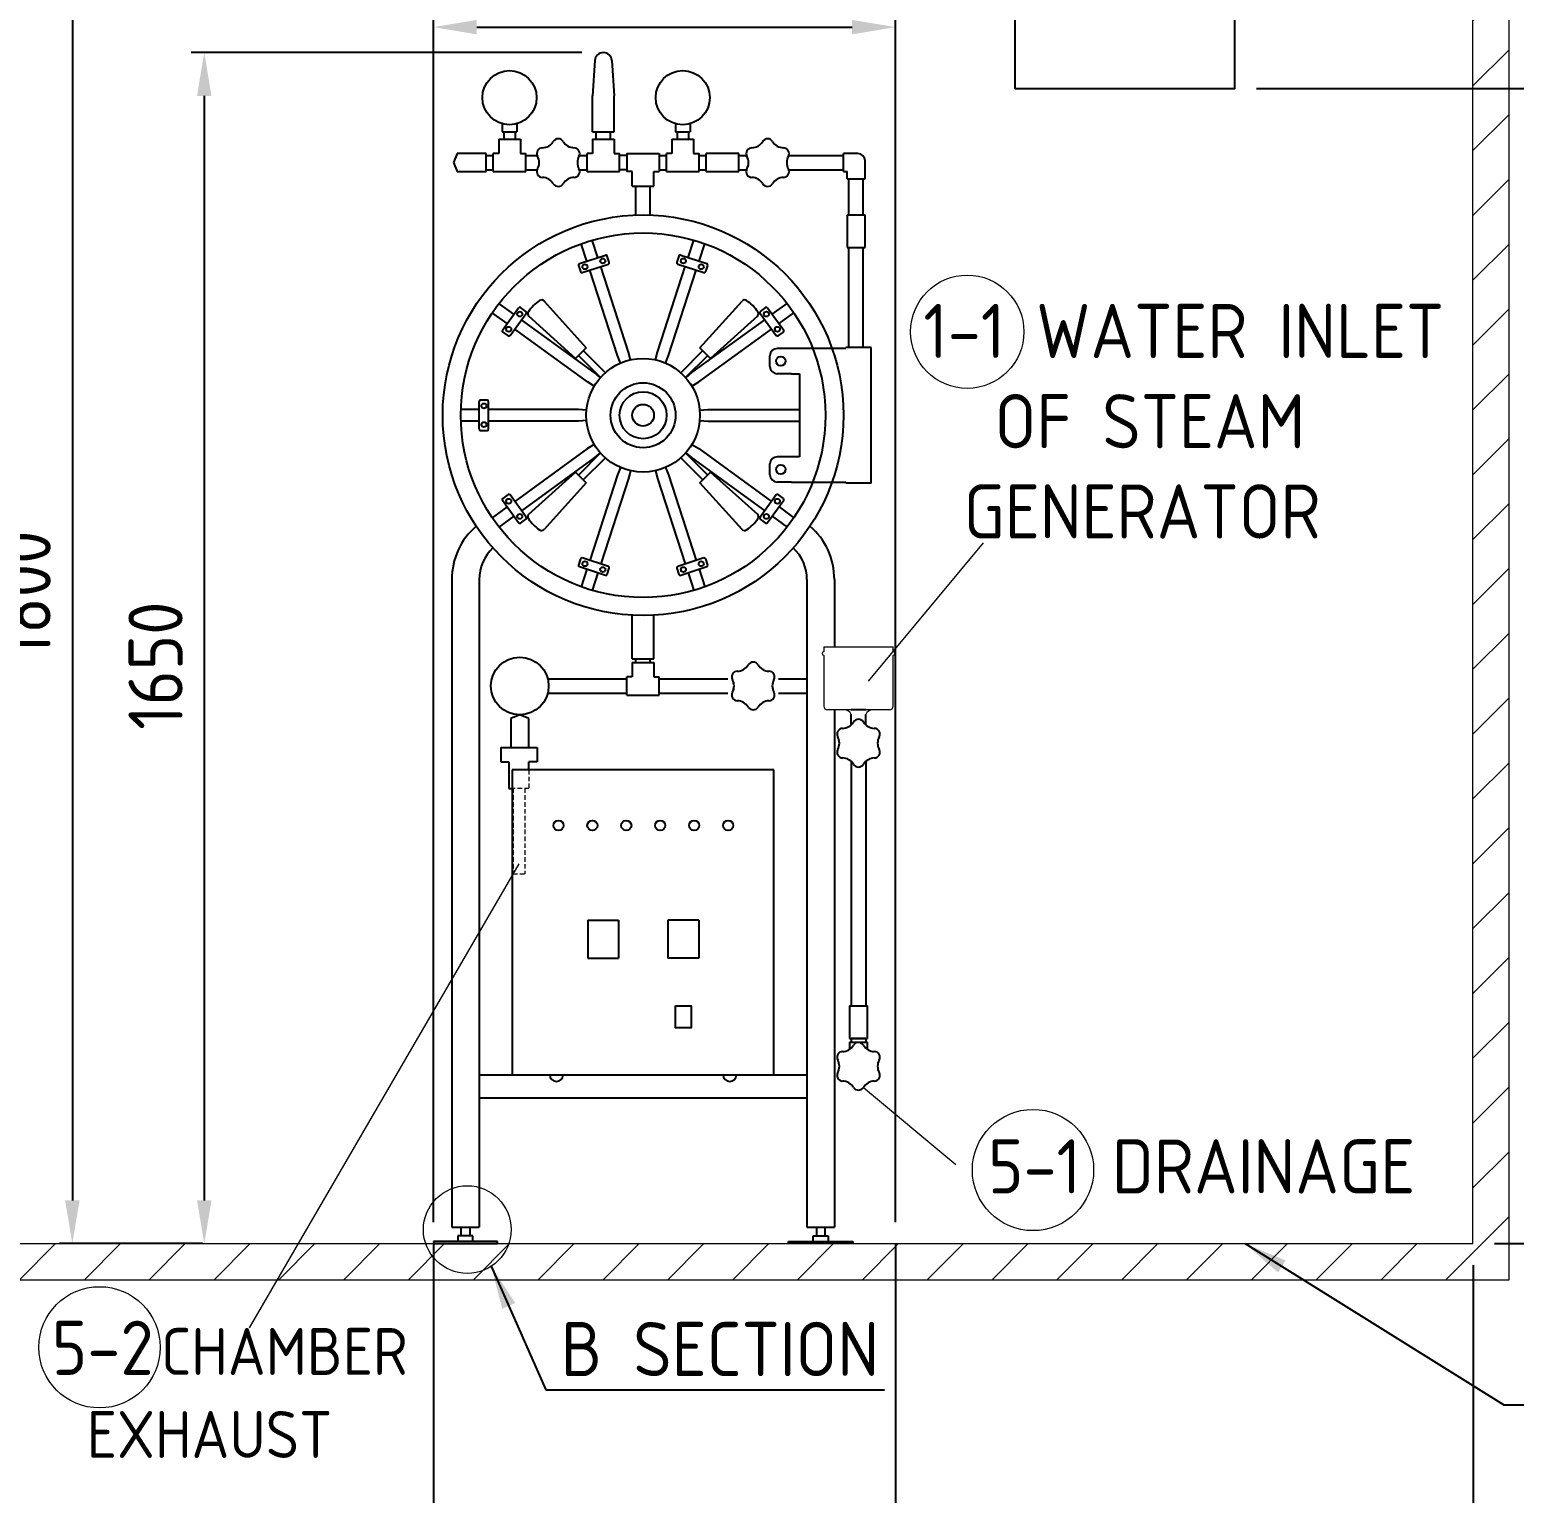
# Model space of a CAD drawing. Header units: millimetres. Extents: x 13007 to 24727, y 23 to 8263.
# Drawn here: x 17157 to 19214, y 1750 to 3778 of the extents above; entities that cross this region are included whole.
import ezdxf

# ---------------------------------------------------------------- set-up
doc = ezdxf.new("R2010")
doc.units = ezdxf.units.MM
doc.linetypes.add('HIDDEN', pattern=[9.525, 6.35, -3.175])
doc.layers.get('0').update_dxf_attribs({"lineweight": 25})
for name, color, linetype, lineweight in [('D', 3, 'Continuous', 13), ('H', 2, 'HIDDEN', 15), ('S', 4, 'Continuous', 15)]:
    doc.layers.add(name, color=color, linetype=linetype, lineweight=lineweight)
doc.styles.get("Standard").update_dxf_attribs({"font": 'KAIU.TTF'})
doc.styles.add('STU25', font='isocp2.shx')
doc.dimstyles.new('STU25', dxfattribs={"dimscale": 30, "dimtxt": 2.5, "dimasz": 2, "dimexe": 0.6, "dimexo": 1, "dimgap": 1, "dimtad": 1, "dimdsep": 46, "dimtxsty": 'STU25', "dimcen": 2, "dimazin": 2, "dimtfac": 1, "dimtmove": 0, "dimatfit": 3, "dimfxl": 0, "dimtolj": 1, "dimtzin": 0, "dimarcsym": 0})
doc.dimstyles.new('STU25$7', dxfattribs={"dimscale": 30, "dimtxt": 2.5, "dimasz": 2, "dimexe": 1.25, "dimexo": 0.625, "dimgap": 1, "dimtad": 0, "dimdec": 4, "dimdsep": 46, "dimtxsty": 'STU25', "dimcen": 2.5, "dimazin": 2, "dimtfac": 1, "dimtdec": 4, "dimtmove": 0, "dimatfit": 3, "dimfxl": 0, "dimtolj": 1, "dimtzin": 0, "dimarcsym": 0})

# ---------------------------------------------------------------- blocks, each defined once
blk = doc.blocks.new('*D6')
at = {"layer": 'D', "color": 0, "lineweight": -2}
for p, q in [((17716.5, 2096), (17716.5, 1603.5)), ((16916.5, 2066), (16916.5, 1603.5)), ((16976.5, 1621.5), (17656.5, 1621.5))]:
    blk.add_line(p, q, dxfattribs=at)
at = {"layer": 'D', "color": 0}
for points in [[(16976.5, 1631.5), (16976.5, 1611.5), (16916.5, 1621.5)], [(17656.5, 1611.5), (17656.5, 1631.5), (17716.5, 1621.5)]]:
    blk.add_solid(points, dxfattribs=at)
at = {"layer": 'Defpoints', "color": 0}
for p in [(17716.5, 2126), (16916.5, 2096), (17716.5, 1621.5)]:
    blk.add_point(p, dxfattribs=at)
at = {"layer": 'D', "color": 0, "insert": (17298.2, 1689), "char_height": 75, "attachment_point": 5, "style": 'STU25'}
blk.add_mtext('\\A1;Min. 800', dxfattribs=at)
blk = doc.blocks.new('*D7')
at = {"layer": 'D', "color": 0, "lineweight": -2}
for p, q in [((18356.5, 2096), (18356.5, 1603.5)), ((19156.5, 2066), (19156.5, 1603.5)), ((18416.5, 1621.5), (19096.5, 1621.5))]:
    blk.add_line(p, q, dxfattribs=at)
at = {"layer": 'D', "color": 0}
for points in [[(18416.5, 1631.5), (18416.5, 1611.5), (18356.5, 1621.5)], [(19096.5, 1611.5), (19096.5, 1631.5), (19156.5, 1621.5)]]:
    blk.add_solid(points, dxfattribs=at)
at = {"layer": 'Defpoints', "color": 0}
for p in [(18356.5, 2126), (19156.5, 2096), (19156.5, 1621.5)]:
    blk.add_point(p, dxfattribs=at)
at = {"layer": 'D', "color": 0, "insert": (18756.5, 1689), "char_height": 75, "attachment_point": 5, "style": 'STU25'}
blk.add_mtext('\\A1;Min. 800', dxfattribs=at)
blk = doc.blocks.new('*D10')
at = {"layer": 'D', "color": 0, "lineweight": -2}
for p, q in [((16916.5, 2066), (16916.5, 1269.9)), ((19156.5, 2066), (19156.5, 1269.9)), ((16976.5, 1287.9), (19096.5, 1287.9))]:
    blk.add_line(p, q, dxfattribs=at)
at = {"layer": 'D', "color": 0}
for points in [[(16976.5, 1297.9), (16976.5, 1277.9), (16916.5, 1287.9)], [(19096.5, 1277.9), (19096.5, 1297.9), (19156.5, 1287.9)]]:
    blk.add_solid(points, dxfattribs=at)
at = {"layer": 'Defpoints', "color": 0}
for p in [(16916.5, 2096), (19156.5, 2096), (19156.5, 1287.9)]:
    blk.add_point(p, dxfattribs=at)
at = {"layer": 'D', "color": 0, "insert": (18036.5, 1359.2), "char_height": 75, "attachment_point": 5, "style": 'STU25'}
blk.add_mtext('\\A1;{\\Fisocp2.shx;2240(STERILIZE SPACE)}', dxfattribs=at)
blk = doc.blocks.new('*D12')
at = {"layer": 'D', "color": 0, "lineweight": -2}
for p, q in [((18856.6, 3696), (19502.3, 3696)), ((19484.3, 3636), (19484.3, 2156)), ((19186.5, 2096), (19502.3, 2096))]:
    blk.add_line(p, q, dxfattribs=at)
at = {"layer": 'D', "color": 0}
for points in [[(19494.3, 3636), (19474.3, 3636), (19484.3, 3696)], [(19474.3, 2156), (19494.3, 2156), (19484.3, 2096)]]:
    blk.add_solid(points, dxfattribs=at)
at = {"layer": 'Defpoints', "color": 0}
for p in [(18826.6, 3696), (19156.5, 2096), (19484.3, 2096)]:
    blk.add_point(p, dxfattribs=at)
at = {"layer": 'D', "color": 0, "insert": (19416.8, 2896), "char_height": 75, "attachment_point": 5, "rotation": 90, "style": 'STU25'}
blk.add_mtext('\\A1;{\\Fisocp2.shx;MIN. 1600 ABOVE}', dxfattribs=at)
blk = doc.blocks.new('*D19')
at = {"layer": 'D', "color": 0, "lineweight": -2}
for p, q in [((17629.9, 3896), (17198.5, 3896)), ((17216.5, 3836), (17216.5, 2156)), ((17396.6, 2096), (17198.5, 2096))]:
    blk.add_line(p, q, dxfattribs=at)
at = {"layer": 'D', "color": 0}
for points in [[(17226.5, 3836), (17206.5, 3836), (17216.5, 3896)], [(17206.5, 2156), (17226.5, 2156), (17216.5, 2096)]]:
    blk.add_solid(points, dxfattribs=at)
at = {"layer": 'Defpoints', "color": 0}
for p in [(17659.9, 3896), (17216.5, 2096), (17426.6, 2096)]:
    blk.add_point(p, dxfattribs=at)
at = {"layer": 'D', "color": 0, "insert": (17149, 2995.4), "char_height": 75, "attachment_point": 5, "rotation": 90, "style": 'STU25'}
blk.add_mtext('\\A1;1800', dxfattribs=at)
blk = doc.blocks.new('*D20')
at = {"layer": 'D', "color": 0, "linetype": 'Continuous', "lineweight": -2}
for p, q in [((17716.5, 2126), (17716.5, 3799.2)), ((18356.5, 2126), (18356.5, 3799.2)), ((17776.5, 3781.2), (18296.5, 3781.2))]:
    blk.add_line(p, q, dxfattribs=at)
at = {"layer": 'D', "color": 0}
for points in [[(17776.5, 3791.2), (17776.5, 3771.2), (17716.5, 3781.2)], [(18296.5, 3771.2), (18296.5, 3791.2), (18356.5, 3781.2)]]:
    blk.add_solid(points, dxfattribs=at)
at = {"layer": 'Defpoints', "color": 0}
for p in [(18356.5, 3781.2), (17716.5, 2096), (18356.5, 2096)]:
    blk.add_point(p, dxfattribs=at)
at = {"layer": 'D', "color": 0, "insert": (18036.5, 3848.7), "char_height": 75, "attachment_point": 5, "style": 'STU25'}
blk.add_mtext('\\A1;640', dxfattribs=at)
blk = doc.blocks.new('*D21')
at = {"layer": 'D', "color": 0, "linetype": 'Continuous', "lineweight": -2}
for p, q in [((17922, 3746), (17381.2, 3746)), ((17399.2, 3686), (17399.2, 2156)), ((17396.6, 2096), (17381.2, 2096))]:
    blk.add_line(p, q, dxfattribs=at)
at = {"layer": 'D', "color": 0}
for points in [[(17409.2, 3686), (17389.2, 3686), (17399.2, 3746)], [(17389.2, 2156), (17409.2, 2156), (17399.2, 2096)]]:
    blk.add_solid(points, dxfattribs=at)
at = {"layer": 'Defpoints', "color": 0}
for p in [(17952, 3746), (17399.2, 2096), (17426.6, 2096)]:
    blk.add_point(p, dxfattribs=at)
at = {"layer": 'D', "color": 0, "insert": (17331.7, 2896.7), "char_height": 75, "attachment_point": 5, "rotation": 90, "style": 'STU25'}
blk.add_mtext('\\A1;{\\Fisocp2.shx;1650}', dxfattribs=at)

msp = doc.modelspace()

# ---------------------------------------------------------------- hatches: boundary and pattern name
at = {"layer": 'H', "linetype": 'HIDDEN', "ltscale": 5}
h = msp.add_hatch(dxfattribs=at)
h.set_pattern_fill('ANSI31', color=256, scale=20, style=0)
h.set_pattern_definition([(45, (23338.31, 11563.71), (-44.90128, 44.90128), [])])
h.paths.add_polyline_path([(16866.492, 4796.038), (16866.492, 2046.038), (19206.492, 2046.038), (19206.492, 4796.038), (19156.492, 4796.038), (19156.492, 2096.038), (16916.492, 2096.038), (16916.492, 4796.038)])

# ---------------------------------------------------------------- linework, layer by layer
at = {"linetype": 'Continuous'}
for p, q in [((17940.137, 3734.921), (17936.992, 3686.038)), ((17963.848, 3734.921), (17966.992, 3686.038)), ((17936.992, 3636.038), (17936.992, 3686.038)), ((17966.992, 3636.038), (17966.992, 3686.038)), ((17811.992, 3647.396), (17811.992, 3636.038)), ((17831.992, 3647.396), (17831.992, 3636.038)), ((18051.992, 3647.396), (18051.992, 3636.038)), ((18071.992, 3647.396), (18071.992, 3636.038)), ((17806.992, 3626.038), (17836.992, 3626.038)), ((17806.992, 3626.038), (17806.992, 3606.038)), ((17811.992, 3636.038), (17831.992, 3636.038)), ((17811.992, 3626.038), (17831.992, 3626.038)), ((17813.992, 3636.038), (17813.992, 3626.038)), ((17829.992, 3636.038), (17829.992, 3626.038)), ((17829.992, 3636.038), (17829.992, 3626.038)), ((17836.992, 3626.038), (17836.992, 3606.038)), ((17936.992, 3636.038), (17966.992, 3636.038)), ((17936.992, 3626.038), (17966.992, 3626.038)), ((17936.992, 3626.038), (17936.992, 3606.038)), ((17941.992, 3626.038), (17941.992, 3636.038)), ((17961.992, 3626.038), (17961.992, 3636.038)), ((17966.992, 3626.038), (17966.992, 3606.038)), ((18046.992, 3626.038), (18046.992, 3606.038)), ((18046.992, 3626.038), (18076.992, 3626.038)), ((18051.992, 3636.038), (18071.992, 3636.038)), ((18051.992, 3626.038), (18071.992, 3626.038)), ((18053.992, 3636.038), (18053.992, 3626.038)), ((18069.992, 3636.038), (18069.992, 3626.038)), ((18069.992, 3636.038), (18069.992, 3626.038)), ((18076.992, 3626.038), (18076.992, 3606.038)), ((17749.492, 3606.038), (17744.492, 3593.538)), ((17789.492, 3606.038), (17749.492, 3606.038)), ((17789.492, 3581.038), (17789.492, 3606.038)), ((17789.492, 3603.538), (17799.492, 3603.538)), ((17806.992, 3606.038), (17799.492, 3606.038)), ((17799.492, 3581.038), (17799.492, 3606.038)), ((17836.992, 3606.038), (17844.492, 3606.038)), ((17844.492, 3581.038), (17844.492, 3606.038)), ((17844.492, 3603.538), (17860.211, 3603.538)), ((17918.774, 3603.538), (17929.492, 3603.538)), ((17936.992, 3606.038), (17929.492, 3606.038)), ((17929.492, 3581.038), (17929.492, 3606.038)), ((17966.992, 3606.038), (17974.492, 3606.038)), ((17974.492, 3581.038), (17974.492, 3606.038)), ((17984.492, 3603.538), (17974.492, 3603.538)), ((17984.492, 3606.038), (18029.492, 3606.038)), ((17984.492, 3606.038), (17984.492, 3581.038)), ((18029.492, 3606.038), (18029.492, 3581.038)), ((18029.492, 3603.538), (18039.492, 3603.538)), ((18046.992, 3606.038), (18039.492, 3606.038)), ((18039.492, 3581.038), (18039.492, 3606.038)), ((18076.992, 3606.038), (18084.492, 3606.038)), ((18084.492, 3581.038), (18084.492, 3606.038)), ((18084.492, 3603.538), (18094.492, 3603.538)), ((18139.492, 3606.038), (18094.492, 3606.038)), ((18094.492, 3581.038), (18094.492, 3606.038)), ((18139.492, 3581.038), (18139.492, 3606.038)), ((18139.492, 3603.538), (18150.21, 3603.538)), ((18208.775, 3603.538), (18284.492, 3603.538)), ((18304.492, 3606.038), (18284.492, 3606.038)), ((18284.492, 3581.038), (18284.492, 3606.038)), ((17744.492, 3593.538), (17749.492, 3581.038)), ((17749.492, 3581.038), (17789.492, 3581.038)), ((17789.492, 3583.538), (17799.492, 3583.538)), ((17799.492, 3581.038), (17844.492, 3581.038)), ((17844.492, 3583.538), (17860.211, 3583.538)), ((17918.774, 3583.538), (17929.492, 3583.538)), ((17929.492, 3581.038), (17974.492, 3581.038)), ((17984.492, 3583.538), (17974.492, 3583.538)), ((17991.992, 3581.038), (17984.492, 3581.038)), ((17991.992, 3561.038), (17991.992, 3581.038)), ((18021.992, 3561.038), (18021.992, 3581.038)), ((18021.992, 3581.038), (18029.492, 3581.038)), ((18029.492, 3583.538), (18039.492, 3583.538)), ((18039.492, 3581.038), (18084.492, 3581.038)), ((18084.492, 3583.538), (18094.492, 3583.538)), ((18094.492, 3581.038), (18139.492, 3581.038)), ((18139.492, 3583.538), (18150.21, 3583.538)), ((18208.775, 3583.538), (18284.492, 3583.538)), ((18284.492, 3581.038), (18289.492, 3581.038)), ((18289.492, 3571.038), (18289.492, 3581.038)), ((18314.492, 3571.038), (18314.492, 3596.038)), ((17991.992, 3561.038), (18021.992, 3561.038)), ((17996.992, 3521.038), (17996.992, 3561.038)), ((18016.992, 3521.038), (18016.992, 3561.038)), ((18289.492, 3571.038), (18314.492, 3571.038)), ((18291.992, 3521.038), (18291.992, 3571.038)), ((18311.992, 3521.038), (18311.992, 3571.038)), ((18289.492, 3521.038), (18314.492, 3521.038)), ((18289.492, 3521.038), (18289.492, 3476.038)), ((18314.492, 3476.038), (18314.492, 3521.038)), ((18289.492, 3476.038), (18314.492, 3476.038)), ((18291.992, 3337.538), (18291.992, 3476.038)), ((18311.992, 3337.538), (18311.992, 3476.038)), ((17869.924, 3401.82), (17928.26, 3337.12)), ((18085.724, 3337.12), (18144.061, 3401.82)), ((17913.411, 3322.27), (17848.711, 3380.607)), ((18165.274, 3380.607), (18100.574, 3322.27)), ((17928.26, 3337.12), (17913.411, 3322.27)), ((17954.768, 3302.48), (17924.194, 3333.054)), ((18089.79, 3333.054), (18059.217, 3302.48)), ((18100.574, 3322.27), (18085.724, 3337.12)), ((18223.759, 3336.038), (18192.759, 3336.038)), ((18287.759, 3336.038), (18223.759, 3336.038)), ((18322.759, 3337.538), (18287.759, 3337.538)), ((18322.759, 3149.538), (18322.759, 3337.538)), ((17917.477, 3326.336), (17948.05, 3295.763)), ((18065.934, 3295.763), (18096.508, 3326.336)), ((18212.759, 3301.038), (18223.759, 3301.038)), ((18223.759, 3301.038), (18223.759, 3186.038)), ((17948.05, 3191.314), (17917.477, 3160.74)), ((18096.508, 3160.74), (18065.934, 3191.314)), ((17924.194, 3154.023), (17954.768, 3184.596)), ((18059.217, 3184.596), (18089.79, 3154.023)), ((18223.759, 3186.038), (18212.759, 3186.038)), ((17848.711, 3106.47), (17913.411, 3164.806)), ((17928.26, 3149.957), (17869.924, 3085.257)), ((17913.411, 3164.806), (17928.26, 3149.957)), ((18085.724, 3149.957), (18100.574, 3164.806)), ((18144.061, 3085.257), (18085.724, 3149.957)), ((18100.574, 3164.806), (18165.274, 3106.47)), ((18212.759, 3151.038), (18223.759, 3151.038)), ((18223.759, 3151.038), (18287.759, 3151.038)), ((18287.759, 3151.038), (18287.759, 3149.538)), ((18322.759, 3149.538), (18287.759, 3149.538)), ((17741.992, 3015.95), (17741.992, 2119.038)), ((17779.992, 3015.95), (17779.992, 2119.038)), ((18233.992, 3015.95), (18233.992, 2119.038)), ((18271.992, 3015.95), (18271.992, 2923.564)), ((17991.992, 2906.038), (17991.992, 2966.444)), ((18021.992, 2906.038), (18021.992, 2966.444)), ((17991.992, 2906.038), (18021.992, 2906.038)), ((17991.992, 2901.038), (17991.992, 2881.038)), ((17991.992, 2901.038), (18021.992, 2901.038)), ((17996.992, 2901.038), (17996.992, 2906.038)), ((18016.992, 2901.038), (18016.992, 2906.038)), ((18021.992, 2901.038), (18021.992, 2881.038)), ((17984.492, 2856.038), (17984.492, 2881.038)), ((17991.992, 2881.038), (17984.492, 2881.038)), ((18021.992, 2881.038), (18029.492, 2881.038)), ((18029.492, 2856.038), (18029.492, 2881.038)), ((17874.909, 2878.538), (17984.492, 2878.538)), ((17874.909, 2858.538), (17984.492, 2858.538)), ((18029.492, 2878.538), (18124.492, 2878.538)), ((18029.492, 2858.538), (18124.492, 2858.538)), ((18194.492, 2878.538), (18233.992, 2878.538)), ((18194.492, 2858.538), (18233.992, 2858.538)), ((17984.492, 2856.038), (18029.492, 2856.038)), ((17836.179, 2828.538), (17823.679, 2823.538)), ((17823.679, 2823.538), (17823.679, 2783.538)), ((17848.679, 2823.538), (17836.179, 2828.538)), ((17848.679, 2783.538), (17848.679, 2823.538)), ((18271.992, 2835.548), (18271.992, 2119.038)), ((18295.183, 2814.513), (18295.183, 2829.067)), ((18315.483, 2814.513), (18315.483, 2829.067)), ((17823.679, 2783.538), (17848.679, 2783.538)), ((18295.333, 2764.026), (18295.333, 2425.293)), ((18315.333, 2764.026), (18315.333, 2425.293)), ((18292.833, 2425.293), (18317.833, 2425.293)), ((18292.833, 2425.293), (18292.833, 2380.293)), ((18317.833, 2380.293), (18317.833, 2425.293)), ((18292.833, 2380.293), (18317.833, 2380.293)), ((18292.833, 2375.293), (18292.833, 2365.077)), ((18292.833, 2375.293), (18317.833, 2375.293)), ((18295.333, 2380.293), (18295.333, 2375.293)), ((18315.333, 2380.293), (18295.333, 2380.293)), ((18315.333, 2380.293), (18315.333, 2375.293)), ((18317.833, 2365.077), (18317.833, 2375.293)), ((17779.992, 2329.91), (17877.803, 2329.91)), ((17896.181, 2329.91), (18117.803, 2329.91)), ((17989.316, 2329.91), (18024.669, 2329.91)), ((18136.181, 2329.91), (18233.992, 2329.91)), ((17779.992, 2297.91), (18233.992, 2297.91)), ((17741.992, 2119.038), (17779.992, 2119.038)), ((17754.992, 2107.038), (17754.992, 2119.038)), ((17766.992, 2119.038), (17766.992, 2107.038)), ((18233.992, 2119.038), (18271.992, 2119.038)), ((18246.992, 2119.038), (18246.992, 2107.038)), ((18258.992, 2107.038), (18258.992, 2119.038)), ((17716.492, 2099.038), (17716.492, 2096.038)), ((17805.492, 2099.038), (17716.492, 2099.038)), ((17771.385, 2107.038), (17750.6, 2107.038)), ((17750.6, 2107.038), (17750.6, 2099.038)), ((17771.385, 2099.038), (17771.385, 2107.038)), ((17805.492, 2096.038), (17805.492, 2099.038)), ((18208.492, 2096.038), (18208.492, 2099.038)), ((18208.492, 2099.038), (18297.492, 2099.038)), ((18242.6, 2099.038), (18242.6, 2107.038)), ((18242.6, 2107.038), (18263.385, 2107.038)), ((18263.385, 2107.038), (18263.385, 2099.038)), ((18297.492, 2099.038), (18297.492, 2096.038)), ((17716.492, 2096.038), (17805.492, 2096.038)), ((18297.492, 2096.038), (18208.492, 2096.038))]:
    msp.add_line(p, q, dxfattribs=at)
for p, q in [((17929.237, 3456.956), (17921.357, 3481.208)), ((17944.454, 3461.9), (17936.574, 3486.152)), ((18069.531, 3461.9), (18077.411, 3486.152)), ((18084.748, 3456.956), (18092.628, 3481.208)), ((17918.775, 3453.557), (17954.916, 3465.3)), ((17960.217, 3455.456), (17957.436, 3464.015)), ((18056.549, 3464.015), (18053.768, 3455.456)), ((18059.069, 3465.3), (18095.209, 3453.557)), ((17917.491, 3451.037), (17920.272, 3442.477)), ((17922.793, 3441.193), (17958.933, 3452.936)), ((17971.727, 3326.186), (17933.254, 3444.592)), ((17986.944, 3331.13), (17948.471, 3449.537)), ((18027.041, 3331.13), (18065.513, 3449.537)), ((18042.258, 3326.186), (18080.73, 3444.592)), ((18055.052, 3452.936), (18091.192, 3441.193)), ((18093.712, 3442.477), (18096.493, 3451.037)), ((17828.048, 3383.438), (17807.418, 3398.426)), ((18185.937, 3383.438), (18206.567, 3398.426)), ((17818.643, 3370.493), (17798.013, 3385.482)), ((17812.178, 3361.594), (17834.513, 3392.337)), ((17822.695, 3353.953), (17845.031, 3384.696)), ((17844.588, 3387.489), (17837.307, 3392.779)), ((17939.288, 3302.617), (17838.565, 3375.797)), ((18074.697, 3302.617), (18175.42, 3375.797)), ((18168.954, 3384.696), (18191.29, 3353.953)), ((18176.678, 3392.779), (18169.396, 3387.489)), ((18179.471, 3392.337), (18201.807, 3361.594)), ((18195.341, 3370.493), (18215.971, 3385.482)), ((17812.62, 3358.801), (17819.901, 3353.511)), ((17929.883, 3289.673), (17829.16, 3362.852)), ((18084.102, 3289.673), (18184.824, 3362.852)), ((18194.083, 3353.511), (18201.365, 3358.801)), ((17975.943, 3315.909), (17971.727, 3326.186)), ((17989.574, 3320.338), (17986.944, 3331.13)), ((18024.411, 3320.338), (18027.041, 3331.13)), ((18038.042, 3315.909), (18042.258, 3326.186)), ((18182.759, 3311.038), (18182.759, 3326.038)), ((17947.759, 3295.432), (17939.288, 3302.617)), ((18066.226, 3295.432), (18074.697, 3302.617)), ((18212.759, 3301.038), (18192.759, 3301.038)), ((17939.334, 3283.837), (17929.883, 3289.673)), ((18074.65, 3283.837), (18084.102, 3289.673)), ((17779.992, 3251.538), (17754.492, 3251.538)), ((17779.992, 3224.538), (17779.992, 3262.538)), ((17790.992, 3264.538), (17781.992, 3264.538)), ((17792.992, 3224.538), (17792.992, 3262.538)), ((17917.492, 3251.538), (17792.992, 3251.538)), ((17928.569, 3250.705), (17917.492, 3251.538)), ((18085.416, 3250.705), (18096.492, 3251.538)), ((18096.492, 3251.538), (18223.759, 3251.538)), ((17779.992, 3235.538), (17754.492, 3235.538)), ((17917.492, 3235.538), (17792.992, 3235.538)), ((17928.569, 3236.372), (17917.492, 3235.538)), ((18085.416, 3236.372), (18096.492, 3235.538)), ((18096.492, 3235.538), (18223.759, 3235.538)), ((17781.992, 3222.538), (17790.992, 3222.538)), ((17929.883, 3197.404), (17829.16, 3124.224)), ((17939.334, 3203.24), (17929.883, 3197.404)), ((17947.759, 3191.645), (17939.288, 3184.459)), ((18066.226, 3191.645), (18074.697, 3184.459)), ((18074.65, 3203.24), (18084.102, 3197.404)), ((18084.102, 3197.404), (18184.824, 3124.224)), ((17939.288, 3184.459), (17838.565, 3111.28)), ((17975.943, 3171.168), (17971.727, 3160.891)), ((17989.574, 3166.739), (17986.944, 3155.947)), ((18024.411, 3166.739), (18027.041, 3155.947)), ((18038.042, 3171.168), (18042.258, 3160.891)), ((18074.697, 3184.459), (18175.42, 3111.28)), ((18182.759, 3161.038), (18182.759, 3176.038)), ((18212.759, 3186.038), (18192.759, 3186.038)), ((17971.727, 3160.891), (17933.254, 3042.484)), ((17986.944, 3155.947), (17948.471, 3037.54)), ((18027.041, 3155.947), (18065.513, 3037.54)), ((18042.258, 3160.891), (18080.73, 3042.484)), ((18212.759, 3151.038), (18192.759, 3151.038)), ((17819.901, 3133.566), (17812.62, 3128.276)), ((17845.031, 3102.381), (17822.695, 3133.124)), ((18191.29, 3133.124), (18168.954, 3102.381)), ((18201.365, 3128.276), (18194.083, 3133.566)), ((17818.643, 3116.583), (17798.013, 3101.595)), ((17834.513, 3094.74), (17812.178, 3125.482)), ((18201.807, 3125.482), (18179.471, 3094.74)), ((18195.341, 3116.583), (18215.971, 3101.595)), ((17828.048, 3103.639), (17807.418, 3088.65)), ((17837.307, 3094.297), (17844.588, 3099.587)), ((18169.396, 3099.587), (18176.678, 3094.297)), ((18185.937, 3103.639), (18206.567, 3088.65)), ((17920.272, 3044.6), (17917.491, 3036.04)), ((17958.933, 3034.141), (17922.793, 3045.884)), ((18091.192, 3045.884), (18055.052, 3034.141)), ((18096.493, 3036.04), (18093.712, 3044.6)), ((17954.916, 3021.777), (17918.775, 3033.52)), ((17929.237, 3030.121), (17921.357, 3005.869)), ((17944.454, 3025.176), (17936.574, 3000.924)), ((17957.436, 3023.061), (17960.217, 3031.621)), ((18053.768, 3031.621), (18056.549, 3023.061)), ((18095.209, 3033.52), (18059.069, 3021.777)), ((18069.531, 3025.176), (18077.411, 3000.924)), ((18084.748, 3030.121), (18092.628, 3005.869)), ((18305.333, 2835.548), (18295.183, 2835.548)), ((18315.483, 2835.548), (18305.333, 2835.548)), ((17809.776, 2783.538), (17809.776, 2763.323)), ((17809.776, 2783.538), (17860.338, 2783.538)), ((17860.338, 2783.538), (17860.338, 2763.323)), ((17809.776, 2763.323), (17821.153, 2763.323)), ((17821.153, 2763.323), (17821.153, 2726.683)), ((17848.962, 2752.41), (17848.962, 2763.323)), ((17860.338, 2763.323), (17848.962, 2763.323)), ((17825.742, 2752.41), (17825.742, 2329.91)), ((18188.242, 2752.41), (17825.742, 2752.41)), ((18188.242, 2329.91), (18188.242, 2752.41)), ((17821.153, 2726.683), (17825.742, 2726.683)), ((17930.392, 2543.91), (17973.092, 2543.91)), ((17930.392, 2543.91), (17930.392, 2491.41)), ((17973.092, 2543.91), (17973.092, 2491.41)), ((18041.392, 2543.91), (18041.392, 2491.41)), ((18084.092, 2543.91), (18041.392, 2543.91)), ((18084.092, 2543.91), (18084.092, 2491.41)), ((17930.392, 2491.41), (17973.092, 2491.41)), ((18084.092, 2491.41), (18041.392, 2491.41)), ((17825.742, 2329.91), (18188.242, 2329.91))]:
    msp.add_line(p, q)
at = {"color": 7, "linetype": 'Continuous', "lineweight": 15}
for p, q in [((18257.333, 2922.548), (18257.333, 2916.332)), ((18257.333, 2922.548), (18353.333, 2922.548)), ((18353.333, 2916.332), (18353.333, 2922.548)), ((18257.333, 2910.764), (18257.333, 2840.548)), ((18353.333, 2840.548), (18353.333, 2910.764)), ((18348.333, 2835.548), (18262.333, 2835.548))]:
    msp.add_line(p, q, dxfattribs=at)
at = {"linetype": 'Continuous'}
msp.add_lwpolyline([(18521.949, 3696.038), (18826.638, 3696.038), (18826.638, 4069.908), (18521.949, 4069.908)], close=True, dxfattribs=at)
msp.add_lwpolyline([(18051.742, 2425.26), (18073.742, 2425.26), (18073.742, 2395.06), (18051.742, 2395.06)], close=True)
for centre, radius in [((17821.992, 3683.538), 37.5), ((18061.992, 3683.538), 37.5), ((18006.992, 3243.538), 78.75), ((17836.179, 2868.538), 40)]:
    msp.add_circle(centre, radius, dxfattribs=at)
for centre, radius in [((18006.992, 3243.538), 277.5), ((18006.992, 3243.538), 252.5), ((17951.218, 3457.264), 3.5), ((18062.767, 3457.264), 3.5), ((17926.49, 3449.229), 3.5), ((18087.494, 3449.229), 3.5), ((17836.245, 3383.662), 3.5), ((18177.739, 3383.662), 3.5), ((17820.963, 3362.628), 3.5), ((18193.022, 3362.628), 3.5), ((18197.759, 3318.538), 6.5), ((18006.992, 3243.538), 45), ((18006.992, 3243.538), 32.5), ((17786.492, 3256.538), 3.5), ((18006.992, 3243.538), 15), ((17786.492, 3230.538), 3.5), ((18197.759, 3168.538), 6.5), ((17820.963, 3124.449), 3.5), ((18193.022, 3124.449), 3.5), ((17836.245, 3103.414), 3.5), ((18177.739, 3103.414), 3.5), ((17926.49, 3037.848), 3.5), ((17951.218, 3029.813), 3.5), ((18062.767, 3029.813), 3.5), ((18087.494, 3037.848), 3.5), ((17889.742, 2675.41), 7), ((17936.742, 2675.41), 7), ((17983.742, 2675.41), 7), ((18030.742, 2675.41), 7), ((18077.742, 2675.41), 7), ((18124.742, 2675.41), 7)]:
    msp.add_circle(centre, radius)
for centre, radius, start, end in [((17951.992, 3734.158), 11.88, 3.680791, 176.319209), ((18304.492, 3596.038), 10, 0, 90), ((17894.512, 3356.019), 55.773, 123.647115, 146.352885), ((17866.384, 3398.28), 5.007, 39.078128, 123.647115), ((18147.601, 3398.28), 5.007, 56.352885, 135), ((18119.473, 3356.019), 55.773, 33.647115, 56.352885), ((17852.251, 3384.147), 5.007, 146.352885, 225), ((18161.734, 3384.147), 5.007, 309.078128, 33.647115), ((17852.251, 3102.93), 5.007, 129.078128, 213.647115), ((18161.734, 3102.93), 5.007, 326.352885, 45), ((17839.992, 3015.95), 98, 130.902507, 180), ((17894.512, 3131.058), 55.773, 213.647115, 236.352885), ((17866.384, 3088.797), 5.007, 236.352885, 315), ((18147.601, 3088.797), 5.007, 219.078128, 303.647115), ((18119.473, 3131.058), 55.773, 303.647115, 326.352885), ((18173.992, 3015.95), 98, 0, 49.097493), ((17839.992, 3015.95), 60, 133.046811, 180), ((18173.992, 3015.95), 60, 0, 46.953189), ((17886.992, 2329.91), 9.189, 180, 0), ((18126.992, 2329.91), 9.189, 180, 0)]:
    msp.add_arc(centre, radius, start, end, dxfattribs=at)
at = {"color": 7, "linetype": 'Continuous'}
for centre, radius, start, end in [((17867.242, 3632.076), 18.028, 271.15518, 328.84482), ((17867.242, 3632.076), 18.027, 271.15518, 328.84482), ((17889.492, 3618.625), 7.973, 31.15518, 148.84482), ((17889.492, 3618.625), 7.972, 31.15518, 148.84482), ((17911.742, 3632.076), 18.028, 211.15518, 268.84482), ((17911.742, 3632.076), 18.027, 211.15518, 268.84482), ((18157.242, 3632.076), 18.027, 271.15518, 328.84482), ((18157.242, 3632.076), 18.028, 271.15518, 328.84482), ((18179.492, 3618.625), 7.973, 31.15518, 148.84482), ((18179.492, 3618.625), 7.972, 31.15518, 148.84482), ((18201.742, 3632.076), 18.027, 211.15518, 268.84482), ((18201.742, 3632.076), 18.028, 211.15518, 268.84482), ((17867.766, 3606.082), 7.973, 91.15518, 208.84482), ((17867.766, 3606.082), 7.972, 91.15518, 208.84482), ((17844.992, 3593.538), 18.028, 331.15518, 28.84482), ((17844.992, 3593.538), 18.027, 331.15518, 28.84482), ((17911.218, 3606.082), 7.972, 331.15518, 88.84482), ((17911.218, 3606.082), 7.973, 331.15518, 88.84482), ((17933.992, 3593.538), 18.028, 151.15518, 208.84482), ((17933.992, 3593.538), 18.027, 151.15518, 208.84482), ((18157.766, 3606.082), 7.973, 91.15518, 208.84482), ((18157.766, 3606.082), 7.972, 91.15518, 208.84482), ((18134.992, 3593.538), 18.028, 331.15518, 28.84482), ((18134.992, 3593.538), 18.027, 331.15518, 28.84482), ((18201.218, 3606.082), 7.973, 331.15518, 88.84482), ((18201.218, 3606.082), 7.972, 331.15518, 88.84482), ((18223.992, 3593.538), 18.028, 151.15518, 208.84482), ((18223.992, 3593.538), 18.027, 151.15518, 208.84482), ((17867.766, 3580.995), 7.973, 151.15518, 268.84482), ((17867.766, 3580.995), 7.972, 151.15518, 268.84482), ((17911.218, 3580.995), 7.972, 271.15518, 28.84482), ((17911.218, 3580.995), 7.973, 271.15518, 28.84482), ((18157.766, 3580.995), 7.973, 151.15518, 268.84482), ((18157.766, 3580.995), 7.972, 151.15518, 268.84482), ((18201.218, 3580.995), 7.973, 271.15518, 28.84482), ((18201.218, 3580.995), 7.972, 271.15518, 28.84482), ((17867.242, 3555), 18.028, 31.15518, 88.84482), ((17867.242, 3555), 18.027, 31.15518, 88.84482), ((17889.492, 3568.452), 7.973, 211.15518, 328.84482), ((17889.492, 3568.452), 7.972, 211.15518, 328.84482), ((17911.742, 3555), 18.028, 91.15518, 148.84482), ((17911.742, 3555), 18.027, 91.15518, 148.84482), ((18157.242, 3555), 18.028, 31.15518, 88.84482), ((18157.242, 3555), 18.027, 31.15518, 88.84482), ((18179.492, 3568.452), 7.973, 211.15518, 328.84482), ((18179.492, 3568.452), 7.972, 211.15518, 328.84482), ((18201.742, 3555), 18.028, 91.15518, 148.84482), ((18201.742, 3555), 18.027, 91.15518, 148.84482), ((18159.492, 2893.625), 7.973, 31.15518, 148.84482), ((18159.492, 2893.625), 7.972, 31.15518, 148.84482), ((18137.766, 2881.082), 7.973, 91.15518, 208.84482), ((18137.766, 2881.082), 7.972, 91.15518, 208.84482), ((18137.242, 2907.076), 18.027, 271.15518, 328.84482), ((18137.242, 2907.076), 18.028, 271.15518, 328.84482), ((18181.742, 2907.076), 18.027, 211.15518, 268.84482), ((18181.742, 2907.076), 18.028, 211.15518, 268.84482), ((18181.218, 2881.082), 7.973, 331.15518, 88.84482), ((18181.218, 2881.082), 7.972, 331.15518, 88.84482), ((18137.766, 2855.995), 7.973, 151.15518, 268.84482), ((18137.766, 2855.995), 7.972, 151.15518, 268.84482), ((18114.992, 2868.538), 18.028, 331.15518, 28.84482), ((18114.992, 2868.538), 18.027, 331.15518, 28.84482), ((18181.218, 2855.995), 7.973, 271.15518, 28.84482), ((18181.218, 2855.995), 7.972, 271.15518, 28.84482), ((18203.992, 2868.538), 18.028, 151.15518, 208.84482), ((18203.992, 2868.538), 18.027, 151.15518, 208.84482), ((18137.242, 2830), 18.028, 31.15518, 88.84482), ((18137.242, 2830), 18.027, 31.15518, 88.84482), ((18159.492, 2843.452), 7.973, 211.15518, 328.84482), ((18159.492, 2843.452), 7.972, 211.15518, 328.84482), ((18181.742, 2830), 18.028, 91.15518, 148.84482), ((18181.742, 2830), 18.027, 91.15518, 148.84482), ((18283.083, 2827.877), 18.028, 271.15518, 328.84482), ((18283.083, 2827.877), 18.027, 271.15518, 328.84482), ((18305.333, 2814.425), 7.973, 31.15518, 148.84482), ((18305.333, 2814.425), 7.972, 31.15518, 148.84482), ((18327.583, 2827.877), 18.028, 211.15518, 268.84482), ((18327.583, 2827.877), 18.027, 211.15518, 268.84482), ((18283.607, 2801.882), 7.973, 91.15518, 208.84482), ((18283.607, 2801.882), 7.972, 91.15518, 208.84482), ((18260.833, 2789.338), 18.028, 331.15518, 28.84482), ((18260.833, 2789.338), 18.027, 331.15518, 28.84482), ((18327.059, 2801.882), 7.972, 331.15518, 88.84482), ((18327.059, 2801.882), 7.973, 331.15518, 88.84482), ((18349.833, 2789.338), 18.028, 151.15518, 208.84482), ((18349.833, 2789.338), 18.027, 151.15518, 208.84482), ((18283.607, 2776.795), 7.973, 151.15518, 268.84482), ((18283.607, 2776.795), 7.972, 151.15518, 268.84482), ((18327.059, 2776.795), 7.973, 271.15518, 28.84482), ((18327.059, 2776.795), 7.972, 271.15518, 28.84482), ((18283.083, 2750.8), 18.028, 31.15518, 88.84482), ((18283.083, 2750.8), 18.027, 31.15518, 88.84482), ((18305.333, 2764.252), 7.973, 211.15518, 328.84482), ((18305.333, 2764.252), 7.972, 211.15518, 328.84482), ((18327.583, 2750.8), 18.028, 91.15518, 148.84482), ((18327.583, 2750.8), 18.027, 91.15518, 148.84482), ((18283.083, 2380.241), 18.028, 271.15518, 328.84482), ((18283.083, 2380.241), 18.027, 271.15518, 328.84482), ((18305.333, 2366.789), 7.973, 31.15518, 148.84482), ((18305.333, 2366.789), 7.972, 31.15518, 148.84482), ((18327.583, 2380.241), 18.028, 211.15518, 268.84482), ((18327.583, 2380.241), 18.027, 211.15518, 268.84482), ((18283.607, 2354.246), 7.973, 91.15518, 208.84482), ((18283.607, 2354.246), 7.972, 91.15518, 208.84482), ((18260.833, 2341.703), 18.028, 331.15518, 28.84482), ((18260.833, 2341.703), 18.027, 331.15518, 28.84482), ((18327.059, 2354.246), 7.973, 331.15518, 88.84482), ((18327.059, 2354.246), 7.972, 331.15518, 88.84482), ((18349.833, 2341.703), 18.028, 151.15518, 208.84482), ((18349.833, 2341.703), 18.027, 151.15518, 208.84482), ((18283.607, 2329.159), 7.973, 151.15518, 268.84482), ((18283.607, 2329.159), 7.972, 151.15518, 268.84482), ((18327.059, 2329.159), 7.973, 271.15518, 28.84482), ((18327.059, 2329.159), 7.972, 271.15518, 28.84482), ((18283.083, 2303.165), 18.028, 31.15518, 88.84482), ((18283.083, 2303.165), 18.027, 31.15518, 88.84482), ((18305.333, 2316.616), 7.973, 211.15518, 328.84482), ((18305.333, 2316.616), 7.972, 211.15518, 328.84482), ((18327.583, 2303.165), 18.028, 91.15518, 148.84482), ((18327.583, 2303.165), 18.027, 91.15518, 148.84482)]:
    msp.add_arc(centre, radius, start, end, dxfattribs=at)
for centre, radius, start, end in [((17955.534, 3463.397), 2, 18, 108), ((17958.315, 3454.838), 2, 288, 18), ((18055.67, 3454.838), 2, 162, 252), ((18058.451, 3463.397), 2, 72, 162), ((17919.393, 3451.655), 2, 108, 198), ((17922.175, 3443.095), 2, 198, 288), ((18091.81, 3443.095), 2, 252, 342), ((18094.591, 3451.655), 2, 342, 72), ((17836.131, 3391.161), 2, 54, 144), ((18177.853, 3391.161), 2, 36, 126), ((17843.413, 3385.871), 2, 324, 54), ((18170.572, 3385.871), 2, 126, 216), ((17813.796, 3360.419), 2, 144, 234), ((17821.077, 3355.129), 2, 234, 324), ((18192.908, 3355.129), 2, 216, 306), ((18200.189, 3360.419), 2, 306, 36), ((18192.759, 3326.038), 10, 90, 180), ((18192.759, 3311.038), 10, 180, 270), ((17781.992, 3262.538), 2, 90, 180), ((17790.992, 3262.538), 2, 0, 90), ((17781.992, 3224.538), 2, 180, 270), ((17790.992, 3224.538), 2, 270, 0), ((18192.759, 3176.038), 10, 90, 180), ((18192.759, 3161.038), 10, 180, 270), ((17813.796, 3126.658), 2, 126, 216), ((17821.077, 3131.948), 2, 36, 126), ((18192.908, 3131.948), 2, 54, 144), ((18200.189, 3126.658), 2, 324, 54), ((17836.131, 3095.915), 2, 216, 306), ((17843.413, 3101.205), 2, 306, 36), ((18170.572, 3101.205), 2, 144, 234), ((18177.853, 3095.915), 2, 234, 324), ((17922.175, 3043.981), 2, 72, 162), ((18091.81, 3043.981), 2, 18, 108), ((17919.393, 3035.422), 2, 162, 252), ((17955.534, 3023.679), 2, 252, 342), ((17958.315, 3032.239), 2, 342, 72), ((18055.67, 3032.239), 2, 108, 198), ((18058.451, 3023.679), 2, 198, 288), ((18094.591, 3035.422), 2, 288, 18)]:
    msp.add_arc(centre, radius, start, end)
at = {"color": 7, "linetype": 'Continuous', "lineweight": 15}
for centre, radius, start, end in [((18257.333, 2913.548), 2.5, 96.15064, 263.84936), ((18257.033, 2916.332), 0.3, 276.15064, 0), ((18257.033, 2910.764), 0.3, 0, 83.84936), ((18353.633, 2916.332), 0.3, 180, 263.84936), ((18353.633, 2910.764), 0.3, 96.15064, 180), ((18353.333, 2913.548), 2.5, 276.15064, 83.84936), ((18262.333, 2840.548), 5, 180, 270), ((18348.333, 2840.548), 5, 270, 0), ((18285.823, 2825.548), 10, 20.605558, 90), ((18324.844, 2825.548), 10, 90, 159.394442)]:
    msp.add_arc(centre, radius, start, end, dxfattribs=at)
at = {"layer": 'D', "linetype": 'Continuous'}
msp.add_line((18319.423, 2875.011), (18478.563, 3066.926), dxfattribs=at)
at = {"layer": 'D'}
for p, q in [((17835.057, 2622.056), (17461.31, 1979.352)), ((18312.156, 2312.491), (18440.21, 2205.678))]:
    msp.add_line(p, q, dxfattribs=at)
for centre, radius in [((18455.988, 3359.231), 78.472), ((18547.055, 2198.032), 84.015), ((17763.517, 2115.516), 60.747), ((17254.141, 1952.4), 84.015)]:
    msp.add_circle(centre, radius, dxfattribs=at)
at = {"layer": 'H'}
for p, q in [((17848.962, 2752.41), (17848.962, 2726.683)), ((17848.962, 2726.683), (17825.742, 2726.683)), ((17826.851, 2726.683), (17826.851, 2608.296)), ((17843.264, 2726.683), (17843.264, 2608.296)), ((17826.851, 2608.296), (17843.264, 2608.296))]:
    msp.add_line(p, q, dxfattribs=at)
at = {"layer": 'S', "linetype": 'Continuous'}
for p, q in [((19156.492, 2096.038), (19156.492, 4796.038)), ((19206.492, 2046.038), (19206.492, 4796.038)), ((16916.492, 2096.038), (19156.492, 2096.038)), ((16866.492, 2046.038), (19206.492, 2046.038))]:
    msp.add_line(p, q, dxfattribs=at)

# ---------------------------------------------------------------- texts
at = {"layer": 'D', "color": 11, "char_height": 75, "attachment_point": 1}
for s, insert in [('{\\Fisocp2.shx;\\C3;1-1 WATER INLET\\P \\f???|b0|i0|c0|p65;  \\Fisocp2.shx;OF STEAM \\P\\f???|b0|i0|c0|p65;  \\Fisocp2.shx;GENERATOR}', (18395.237, 3397.853)), ('{\\Fisocp2.shx;\\C3;5-2\\H0.24x; \\H3.611x;CHAMBER \\P\\f???|b0|i0|c0|p65;  \\Fisocp2.shx;EXHAUST}', (17188.088, 1989.224)), ('{\\Fisocp2.shx;\\C3;B SECTION}', (17893.076, 1987.491))]:
    msp.add_mtext(s, dxfattribs=dict(at, insert=insert))
at = {"layer": 'D', "color": 11, "insert": (18484.825, 2240.565), "char_height": 75, "attachment_point": 1, "style": 'STU25'}
msp.add_mtext('{\\C3;5-1 DRAINAGE }', dxfattribs=at)

# ---------------------------------------------------------------- dimensions: what is measured, and where the dimension line sits
at = {"layer": 'D'}
dim = msp.add_linear_dim(base=(17216.527, 2096.038), p1=(17659.862, 3896.038), p2=(17426.632, 2096.038), angle=90, dimstyle='STU25', dxfattribs=at)
dim.commit()
dim.dimension.update_dxf_attribs({"geometry": '*D19', "text_midpoint": (17216.527, 2995.433), "dimtype": 160})
at = {"layer": 'D', "linetype": 'Continuous'}
dim = msp.add_linear_dim(base=(18356.492, 3781.185), p1=(17716.492, 2096.038), p2=(18356.492, 2096.038), dimstyle='STU25', dxfattribs=at)
dim.commit()
dim.dimension.update_dxf_attribs({"geometry": '*D20', "text_midpoint": (18036.492, 3848.685)})
dim = msp.add_linear_dim(base=(17399.217, 2096.038), p1=(17951.992, 3746.038), p2=(17426.632, 2096.038), angle=90, text='{\\Fisocp2.shx;<>}', dimstyle='STU25', dxfattribs=at)
dim.commit()
dim.dimension.update_dxf_attribs({"geometry": '*D21', "text_midpoint": (17399.217, 2896.709), "dimtype": 160})
at = {"layer": 'D'}
dim = msp.add_linear_dim(base=(19484.293, 2096.038), p1=(18826.638, 3696.038), p2=(19156.492, 2096.038), angle=90, text='{\\Fisocp2.shx;MIN. <> ABOVE}', dimstyle='STU25', dxfattribs=at)
dim.commit()
dim.dimension.update_dxf_attribs({"geometry": '*D12', "text_midpoint": (19416.793, 2896.038)})
for base, p2, text, picture, middle in [((17716.492, 1621.464), (17716.492, 2126.038), 'Min. <>', '*D6', (17298.161, 1621.464)), ((19156.492, 1287.907), (19156.492, 2096.038), '{\\Fisocp2.shx;<>(STERILIZE SPACE)}', '*D10', (18036.492, 1287.907))]:
    dim = msp.add_linear_dim(base=base, p1=(16916.492, 2096.038), p2=p2, text=text, dimstyle='STU25', dxfattribs=at)
    dim.commit()
    dim.dimension.update_dxf_attribs({"geometry": picture, "text_midpoint": middle, "dimtype": 160})
dim = msp.add_linear_dim(base=(19156.492, 1621.464), p1=(18356.492, 2126.038), p2=(19156.492, 2096.038), text='Min. <>', dimstyle='STU25', dxfattribs=at)
dim.commit()
dim.dimension.update_dxf_attribs({"geometry": '*D7', "text_midpoint": (18756.492, 1688.964)})

# ---------------------------------------------------------------- leaders
for points in [[(18840.811, 2096.038), (19199.296, 1872.559), (20426.424, 1872.559)], [(17796.648, 2064.599), (17872.38, 1893.666), (18341.276, 1893.666)]]:
    msp.add_leader(points, dimstyle='STU25$7', override={"dimgap": 1, "dimtad": 0}, dxfattribs=at)

doc.saveas('drawing.dxf')
